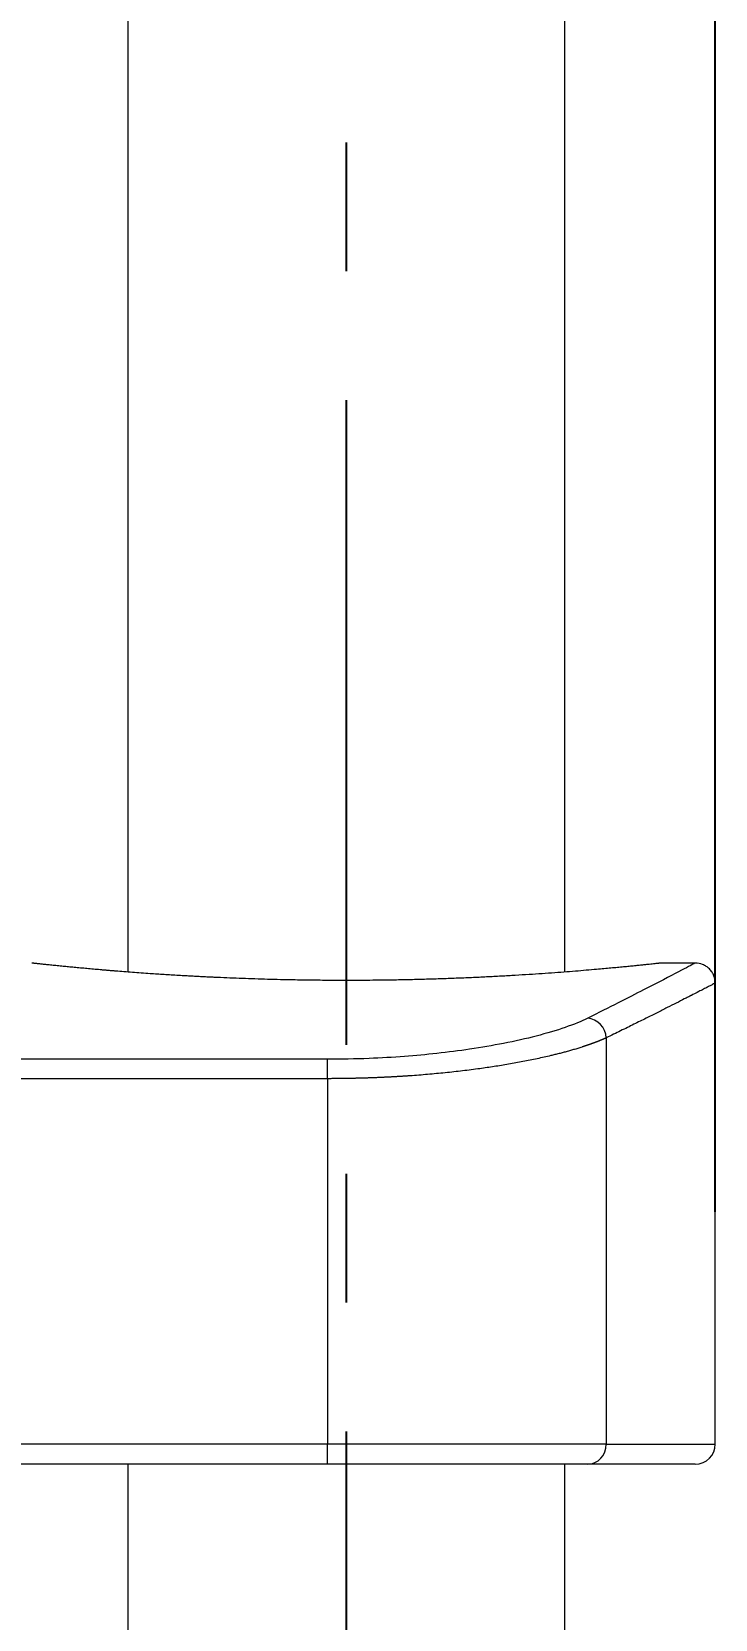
# Model space of a CAD drawing. Header units: millimetres. Extents: x 17284 to 19660, y -6011 to -2651.
# Drawn here: x 17982.3 to 18016, y -4238.3 to -4160.1 of the extents above; entities that cross this region are included whole.
import ezdxf

# ---------------------------------------------------------------- set-up
doc = ezdxf.new("R2010")
doc.units = ezdxf.units.MM
doc.linetypes.add('CENTERX2', pattern=[101.6, 63.5, -12.7, 12.7, -12.7])
doc.layers.add('CENTER', color=1, linetype='CENTERX2')
doc.layers.add('DIM', color=3, linetype='Continuous', lineweight=13)
doc.styles.get("Standard").update_dxf_attribs({"font": 'arial.ttf'})
doc.dimstyles.get("Standard").update_dxf_attribs({"dimtxt": 0.18, "dimasz": 0.18, "dimexe": 0.18, "dimexo": 0.0625, "dimgap": 0.09, "dimtad": 0, "dimtih": 1, "dimtoh": 1, "dimdec": 1, "dimdsep": 46, "dimtxsty": 'Standard', "dimcen": 0.09, "dimadec": 0, "dimazin": 0, "dimtfac": 1, "dimtdec": 1, "dimtofl": 0, "dimtmove": 0, "dimatfit": 3, "dimfxl": 1, "dimtolj": 1, "dimtzin": 0, "dimarcsym": 0})

# ---------------------------------------------------------------- blocks, each defined once
blk = doc.blocks.new('*D113')
at = {"layer": 'Defpoints', "color": 0, "transparency": 16777216}
for p in [(17984.973, -3879.358, 0), (17740.521, -4555.632), (17984.973, -4555.632)]:
    blk.add_point(p, dxfattribs=at)
at = {"layer": 'DIM', "color": 0, "lineweight": -2, "transparency": 16777216}
for p, q in [((17984.911, -3879.358), (17740.341, -3879.358)), ((17740.521, -3897.358), (17740.521, -4203.305)), ((17740.521, -4537.632), (17740.521, -4231.686)), ((17984.911, -4555.632), (17740.341, -4555.632))]:
    blk.add_line(p, q, dxfattribs=at)
at = {"layer": 'DIM', "color": 0, "transparency": 16777216}
for points in [[(17737.521, -3897.358), (17743.521, -3897.358), (17740.521, -3879.358)], [(17737.521, -4537.632), (17743.521, -4537.632), (17740.521, -4555.632)]]:
    blk.add_solid(points, dxfattribs=at)
at = {"layer": 'DIM', "color": 0, "transparency": 16777216, "insert": (17740.521, -4217.495), "char_height": 18, "attachment_point": 5}
blk.add_mtext('\\A1;692', dxfattribs=at)
blk = doc.blocks.new('*D119')
at = {"layer": 'Defpoints', "color": 0, "transparency": 16777216}
for p in [(18015.983, -4151), (17866.097, -4218.315, 0), (18015.983, -4218.315)]:
    blk.add_point(p, dxfattribs=at)
at = {"layer": 'DIM', "color": 0, "lineweight": -2, "transparency": 16777216}
for p, q in [((17866.097, -4218.252), (17866.097, -4150.82)), ((17884.097, -4151), (17917.033, -4151)), ((17997.983, -4151), (17965.047, -4151)), ((18015.983, -4218.252), (18015.983, -4150.82))]:
    blk.add_line(p, q, dxfattribs=at)
at = {"layer": 'DIM', "color": 0, "transparency": 16777216}
for points in [[(17884.097, -4148), (17884.097, -4154), (17866.097, -4151)], [(17997.983, -4148), (17997.983, -4154), (18015.983, -4151)]]:
    blk.add_solid(points, dxfattribs=at)
at = {"layer": 'DIM', "color": 0, "transparency": 16777216, "insert": (17941.04, -4151), "char_height": 18, "attachment_point": 5}
blk.add_mtext('\\A1;150', dxfattribs=at)

msp = doc.modelspace()

# ---------------------------------------------------------------- linework, layer by layer
at = {"linetype": 'Continuous', "lineweight": 18, "extrusion": (-1, -2.22045e-16, -3.42573e-11)}
for p, q in [((17987.046, -4080.705, 0), (17987.046, -4206.449, 0)), ((18008.569, -4206.449, 0), (18008.569, -4080.705, 0)), ((18015.053, -4206.006), (18013.307, -4206.006, 0)), ((18015.983, -4229.701), (18015.983, -4206.948)), ((17996.876, -4230.688, 0), (17885.114, -4230.688, 0)), ((17987.046, -4230.688, 0), (17987.046, -4357.238, 0)), ((18009.699, -4230.688), (17996.876, -4230.688, 0)), ((18008.569, -4357.238, 0), (18008.569, -4230.688, 0)), ((18014.996, -4230.688), (18009.699, -4230.688))]:
    msp.add_line(p, q, dxfattribs=at)
at = {"linetype": 'Continuous', "lineweight": 13, "extrusion": (-1, -2.22045e-16, -3.42573e-11)}
for p, q in [((18010.615, -4209.689, 0), (18010.615, -4229.701)), ((17996.876, -4210.746, 0), (17885.114, -4210.746, 0)), ((17996.876, -4211.7, 0), (17996.876, -4210.746, 0)), ((17996.876, -4211.7, 0), (17885.114, -4211.7, 0)), ((17996.876, -4211.7, 0), (17996.876, -4229.701, 0)), ((17996.876, -4229.701, 0), (17885.114, -4229.701, 0)), ((17996.876, -4230.688, 0), (17996.876, -4229.701, 0)), ((18010.615, -4229.701), (17996.876, -4229.701, 0)), ((18010.615, -4229.701), (18015.983, -4229.701))]:
    msp.add_line(p, q, dxfattribs=at)
at = {"linetype": 'Continuous', "lineweight": 18}
msp.add_arc((18014.996, -4229.701, 0), 0.987, 270, 0, dxfattribs=at)
at = {"linetype": 'Continuous', "lineweight": 13}
for centre, major_axis, ratio, start_param, end_param in [((18009.699, -4209.689, 0), (0.438, -0.885), 0.912405, 1.146866, 2.644829), ((18009.699, -4229.701), (0, -0.987), 0.927808, 0, 1.570796)]:
    msp.add_ellipse(centre, major_axis=major_axis, ratio=ratio, start_param=start_param, end_param=end_param, dxfattribs=at)
at = {"linetype": 'Continuous', "lineweight": 18}
for points, knots in [([(18013.307, -4206.006, 0), (18013.307, -4206.006, 0), (18013.307, -4206.006, 0), (18013.307, -4206.006, 0), (18013.307, -4206.006, 0), (18013.307, -4206.006, 0), (18013.306, -4206.006, 0), (18013.306, -4206.007, 0), (18013.305, -4206.007, 0), (18013.305, -4206.007, 0), (18013.304, -4206.007, 0), (18013.303, -4206.007, 0), (18013.302, -4206.007, 0), (18013.301, -4206.007, 0), (18013.3, -4206.007, 0), (18013.299, -4206.007, 0), (18013.298, -4206.007, 0), (18013.296, -4206.008, 0), (18013.295, -4206.008, 0), (18013.293, -4206.008, 0), (18013.292, -4206.008, 0), (18013.29, -4206.008, 0), (18013.288, -4206.008, 0), (18013.286, -4206.009, 0), (18013.284, -4206.009, 0), (18013.282, -4206.009, 0), (18013.28, -4206.009, 0), (18013.278, -4206.01, 0), (18013.276, -4206.01, 0), (18013.273, -4206.01, 0), (18013.271, -4206.01, 0), (18013.268, -4206.011, 0), (18013.266, -4206.011, 0), (18013.263, -4206.011, 0), (18013.26, -4206.012, 0), (18013.257, -4206.012, 0), (18013.254, -4206.012, 0), (18013.251, -4206.013, 0), (18013.248, -4206.013, 0), (18013.245, -4206.013, 0), (18013.241, -4206.014, 0), (18013.238, -4206.014, 0), (18013.234, -4206.014, 0), (18013.231, -4206.015, 0), (18013.227, -4206.015, 0), (18013.223, -4206.016, 0), (18013.219, -4206.016, 0), (18013.216, -4206.016, 0), (18013.212, -4206.017, 0), (18013.207, -4206.017, 0), (18013.203, -4206.018, 0), (18013.199, -4206.018, 0), (18013.194, -4206.019, 0), (18013.19, -4206.019, 0), (18013.185, -4206.02, 0), (18013.181, -4206.02, 0), (18013.176, -4206.021, 0), (18013.171, -4206.021, 0), (18013.166, -4206.022, 0), (18013.161, -4206.022, 0), (18013.156, -4206.023, 0), (18013.151, -4206.024, 0), (18013.146, -4206.024, 0), (18013.14, -4206.025, 0), (18013.135, -4206.025, 0), (18013.13, -4206.026, 0), (18013.124, -4206.026, 0), (18013.118, -4206.027, 0), (18013.112, -4206.028, 0), (18013.107, -4206.028, 0), (18013.101, -4206.029, 0), (18013.095, -4206.03, 0), (18013.089, -4206.03, 0), (18013.082, -4206.031, 0), (18013.076, -4206.032, 0), (18013.07, -4206.032, 0), (18013.03, -4206.037, 0), (18012.948, -4206.045, 0), (18012.807, -4206.061, 0), (18012.642, -4206.078, 0), (18012.454, -4206.098, 0), (18012.242, -4206.12, 0), (18012.006, -4206.144, 0), (18011.748, -4206.169, 0), (18011.468, -4206.197, 0), (18011.167, -4206.226, 0), (18010.845, -4206.256, 0), (18010.503, -4206.287, 0), (18010.102, -4206.323, 0), (18009.635, -4206.363, 0), (18009.095, -4206.408, 0), (18008.524, -4206.452, 0), (18007.925, -4206.497, 0), (18007.298, -4206.541, 0), (18006.644, -4206.583, 0), (18005.964, -4206.625, 0), (18005.26, -4206.664, 0), (18004.533, -4206.701, 0), (18003.786, -4206.735, 0), (18003.02, -4206.765, 0), (18002.245, -4206.792, 0), (18001.462, -4206.815, 0), (18000.673, -4206.833, 0), (17999.941, -4206.846, 0), (17999.268, -4206.854, 0), (17998.657, -4206.859, 0), (17998.044, -4206.862, 0), (17997.332, -4206.861, 0), (17996.523, -4206.857, 0), (17995.62, -4206.845, 0), (17994.809, -4206.83, 0), (17994.088, -4206.813, 0), (17993.457, -4206.794, 0), (17992.834, -4206.774, 0), (17992.219, -4206.75, 0), (17991.731, -4206.73, 0), (17991.364, -4206.713, 0), (17991.115, -4206.702, 0), (17990.869, -4206.69, 0), (17990.624, -4206.677, 0), (17990.382, -4206.665, 0), (17990.142, -4206.652, 0), (17989.86, -4206.636, 0), (17989.539, -4206.618, 0), (17989.18, -4206.596, 0), (17988.829, -4206.574, 0), (17988.483, -4206.552, 0), (17988.105, -4206.526, 0), (17987.698, -4206.497, 0), (17987.266, -4206.466, 0), (17986.85, -4206.434, 0), (17986.522, -4206.408, 0), (17986.273, -4206.387, 0), (17986.098, -4206.373, 0), (17985.925, -4206.358, 0), (17985.755, -4206.344, 0), (17985.588, -4206.329, 0), (17985.424, -4206.315, 0), (17985.263, -4206.301, 0), (17985.105, -4206.286, 0), (17984.945, -4206.272, 0), (17984.785, -4206.257, 0), (17984.627, -4206.242, 0), (17984.474, -4206.228, 0), (17984.326, -4206.214, 0), (17984.184, -4206.201, 0), (17984.047, -4206.187, 0), (17983.916, -4206.174, 0), (17983.779, -4206.161, 0), (17983.638, -4206.147, 0), (17983.494, -4206.132, 0), (17983.356, -4206.118, 0), (17983.227, -4206.105, 0), (17983.106, -4206.092, 0), (17982.994, -4206.08, 0), (17982.889, -4206.069, 0), (17982.793, -4206.059, 0), (17982.705, -4206.05, 0), (17982.626, -4206.041, 0), (17982.555, -4206.033, 0), (17982.509, -4206.028, 0), (17982.483, -4206.025, 0), (17982.471, -4206.024, 0), (17982.46, -4206.023, 0), (17982.449, -4206.022, 0), (17982.439, -4206.021, 0), (17982.429, -4206.02, 0), (17982.42, -4206.019, 0), (17982.41, -4206.018, 0), (17982.402, -4206.017, 0), (17982.393, -4206.016, 0), (17982.385, -4206.015, 0), (17982.378, -4206.014, 0), (17982.37, -4206.013, 0), (17982.364, -4206.013, 0), (17982.357, -4206.012, 0), (17982.351, -4206.011, 0), (17982.346, -4206.011, 0), (17982.34, -4206.01, 0), (17982.335, -4206.009, 0), (17982.331, -4206.009, 0), (17982.327, -4206.008, 0), (17982.323, -4206.008, 0), (17982.32, -4206.008, 0), (17982.317, -4206.007, 0), (17982.314, -4206.007, 0), (17982.312, -4206.007, 0), (17982.31, -4206.007, 0), (17982.309, -4206.007, 0), (17982.308, -4206.006, 0), (17982.308, -4206.006, 0), (17982.307, -4206.006, 0), (17982.307, -4206.006, 0)], [0, 0, 0, 0, 0.000563, 0.001321, 0.002079, 0.002837, 0.003594, 0.004352, 0.005109, 0.005867, 0.006624, 0.00738, 0.008137, 0.008894, 0.00965, 0.010406, 0.011162, 0.011918, 0.012674, 0.01343, 0.014185, 0.014941, 0.015696, 0.016451, 0.017206, 0.017961, 0.018716, 0.019471, 0.020225, 0.02098, 0.021734, 0.022489, 0.023243, 0.023997, 0.024751, 0.025506, 0.02626, 0.027014, 0.027768, 0.028521, 0.029275, 0.030029, 0.030783, 0.031537, 0.03229, 0.033044, 0.033798, 0.034552, 0.035305, 0.036059, 0.036813, 0.037566, 0.03832, 0.039074, 0.039827, 0.040581, 0.041335, 0.042089, 0.042842, 0.043596, 0.04435, 0.045104, 0.045858, 0.046612, 0.047366, 0.04812, 0.048875, 0.049629, 0.050383, 0.051138, 0.051892, 0.052647, 0.053402, 0.054156, 0.054911, 0.055666, 0.056422, 0.068856, 0.081269, 0.093678, 0.106103, 0.118756, 0.131396, 0.144041, 0.156712, 0.169315, 0.181905, 0.194502, 0.207126, 0.223799, 0.240447, 0.257118, 0.273744, 0.290344, 0.306962, 0.323716, 0.340442, 0.357186, 0.374042, 0.39087, 0.407718, 0.424263, 0.440786, 0.457334, 0.469909, 0.482468, 0.495031, 0.507617, 0.526263, 0.54487, 0.563502, 0.576919, 0.590312, 0.603706, 0.617124, 0.630592, 0.636231, 0.641867, 0.647503, 0.65314, 0.658781, 0.664426, 0.670078, 0.67887, 0.687652, 0.696432, 0.705216, 0.71401, 0.725927, 0.737804, 0.749657, 0.761503, 0.766947, 0.772411, 0.777896, 0.783404, 0.788937, 0.794497, 0.800084, 0.805701, 0.81135, 0.817464, 0.823544, 0.829594, 0.835616, 0.841611, 0.847581, 0.85353, 0.859458, 0.866942, 0.874485, 0.882093, 0.88977, 0.897279, 0.904712, 0.9123, 0.919901, 0.927519, 0.935159, 0.942826, 0.950523, 0.952129, 0.953734, 0.955338, 0.956942, 0.958544, 0.960145, 0.961746, 0.963345, 0.964944, 0.966542, 0.96814, 0.969737, 0.971333, 0.972928, 0.974523, 0.976118, 0.977712, 0.979305, 0.980898, 0.982491, 0.984084, 0.985676, 0.987268, 0.98886, 0.990451, 0.992043, 0.993634, 0.995226, 0.996817, 0.998408, 1, 1, 1, 1]), ([(18015.983, -4206.997), (18015.982, -4206.868), (18015.948, -4206.682), (18015.828, -4206.45), (18015.7, -4206.292), (18015.542, -4206.163), (18015.311, -4206.043), (18015.125, -4206.008), (18014.996, -4206.006)], [0, 0, 0, 0, 0.239293, 0.368179, 0.499836, 0.631517, 0.760472, 1, 1, 1, 1]), ([(18015.983, -4206.993), (18015.983, -4206.993), (18015.983, -4206.993), (18015.983, -4206.993), (18015.983, -4206.993), (18015.983, -4206.993), (18015.983, -4206.993), (18015.983, -4206.993), (18015.983, -4206.993), (18015.983, -4206.993), (18015.983, -4206.993), (18015.978, -4206.996), (18015.943, -4207.014), (18015.859, -4207.057), (18015.734, -4207.122), (18015.567, -4207.208), (18015.358, -4207.316), (18015.106, -4207.444), (18014.898, -4207.551), (18014.772, -4207.615), (18014.748, -4207.627), (18014.736, -4207.633), (18014.731, -4207.636), (18014.728, -4207.637), (18014.727, -4207.638), (18014.727, -4207.638), (18014.727, -4207.638), (18014.727, -4207.638), (18014.727, -4207.638), (18014.727, -4207.638), (18014.727, -4207.638), (18014.726, -4207.638), (18014.726, -4207.639), (18014.697, -4207.653), (18014.611, -4207.697), (18014.4, -4207.804), (18014.07, -4207.972, 0), (18013.624, -4208.198, 0), (18013.127, -4208.447, 0), (18012.58, -4208.721, 0), (18011.981, -4209.018, 0), (18011.329, -4209.34, 0), (18010.859, -4209.57, 0), (18010.615, -4209.689, 0)], [0, 0, 0, 0, 0.000014, 0.000022, 0.000026, 0.000026, 0.000029, 0.000029, 0.000155, 0.000407, 0.000911, 0.033139, 0.097597, 0.162054, 0.226512, 0.290969, 0.355426, 0.419884, 0.484341, 0.492398, 0.496427, 0.498441, 0.499448, 0.499952, 0.499983, 0.499999, 0.500007, 0.500011, 0.500011, 0.500015, 0.500015, 0.500078, 0.500204, 0.500455, 0.51657, 0.548798, 0.613256, 0.677713, 0.742171, 0.806628, 0.871085, 0.935543, 1, 1, 1, 1])]:
    msp.add_open_spline(points, degree=3, knots=knots, dxfattribs=at)
at = {"linetype": 'Continuous', "lineweight": 13}
for points, knots in [([(18014.996, -4206.006), (18014.996, -4206.006), (18014.92, -4206.046), (18014.301, -4206.372, 0), (18012.578, -4207.269, 0), (18010.772, -4208.187, 0), (18009.699, -4208.721, 0)], [0, 0, 0, 0, 0.106673, 0.390006, 0.689073, 1, 1, 1, 1]), ([(18009.699, -4208.721, 0), (18009.393, -4208.873, 0), (18008.658, -4209.175, 0), (18007.238, -4209.599, 0), (18005.633, -4209.962, 0), (18003.97, -4210.248, 0), (18002.319, -4210.461, 0), (18000.653, -4210.616, 0), (17998.844, -4210.72, 0), (17997.561, -4210.746, 0), (17996.876, -4210.746, 0)], [0, 0, 0, 0, 0.151243, 0.296698, 0.432168, 0.555473, 0.665236, 0.768024, 0.875969, 1, 1, 1, 1]), ([(18010.615, -4209.689, 0), (18010.611, -4209.691, 0), (18010.602, -4209.695, 0), (18010.588, -4209.701, 0), (18010.575, -4209.708, 0), (18010.561, -4209.714, 0), (18010.548, -4209.72, 0), (18010.534, -4209.726, 0), (18010.521, -4209.732, 0), (18010.507, -4209.738, 0), (18010.494, -4209.744, 0), (18010.48, -4209.75, 0), (18010.467, -4209.755, 0), (18010.453, -4209.761, 0), (18010.44, -4209.767, 0), (18010.427, -4209.773, 0), (18010.413, -4209.778, 0), (18010.4, -4209.784, 0), (18010.387, -4209.789, 0), (18010.374, -4209.795, 0), (18010.361, -4209.8, 0), (18010.347, -4209.806, 0), (18010.334, -4209.811, 0), (18010.321, -4209.817, 0), (18010.308, -4209.822, 0), (18010.296, -4209.827, 0), (18010.283, -4209.833, 0), (18010.27, -4209.838, 0), (18010.257, -4209.843, 0), (18010.244, -4209.848, 0), (18010.232, -4209.853, 0), (18010.219, -4209.858, 0), (18010.207, -4209.863, 0), (18010.194, -4209.868, 0), (18010.182, -4209.873, 0), (18010.169, -4209.878, 0), (18010.157, -4209.882, 0), (18010.145, -4209.887, 0), (18010.133, -4209.892, 0), (18010.12, -4209.897, 0), (18010.108, -4209.901, 0), (18010.096, -4209.906, 0), (18010.084, -4209.91, 0), (18010.073, -4209.915, 0), (18010.061, -4209.919, 0), (18010.049, -4209.924, 0), (18010.038, -4209.928, 0), (18010.026, -4209.932, 0), (18010.015, -4209.937, 0), (18010.003, -4209.941, 0), (18009.992, -4209.945, 0), (18009.981, -4209.949, 0), (18009.97, -4209.953, 0), (18009.959, -4209.957, 0), (18009.948, -4209.961, 0), (18009.937, -4209.965, 0), (18009.926, -4209.969, 0), (18009.915, -4209.973, 0), (18009.905, -4209.977, 0), (18009.894, -4209.981, 0), (18009.884, -4209.985, 0), (18009.873, -4209.988, 0), (18009.863, -4209.992, 0), (18009.853, -4209.996, 0), (18009.843, -4209.999, 0), (18009.833, -4210.003, 0), (18009.823, -4210.006, 0), (18009.813, -4210.01, 0), (18009.803, -4210.013, 0), (18009.794, -4210.017, 0), (18009.784, -4210.02, 0), (18009.775, -4210.023, 0), (18009.766, -4210.027, 0), (18009.756, -4210.03, 0), (18009.747, -4210.033, 0), (18009.738, -4210.036, 0), (18009.73, -4210.039, 0), (18009.721, -4210.042, 0), (18009.712, -4210.045, 0), (18009.704, -4210.048, 0), (18009.695, -4210.051, 0), (18009.687, -4210.054, 0), (18009.679, -4210.057, 0), (18009.67, -4210.059, 0), (18009.662, -4210.062, 0), (18009.655, -4210.065, 0), (18009.647, -4210.067, 0), (18009.639, -4210.07, 0), (18009.632, -4210.073, 0), (18009.624, -4210.075, 0), (18009.617, -4210.078, 0), (18009.61, -4210.08, 0), (18009.602, -4210.082, 0), (18009.595, -4210.085, 0), (18009.589, -4210.087, 0), (18009.582, -4210.089, 0), (18009.575, -4210.092, 0), (18009.569, -4210.094, 0), (18009.562, -4210.096, 0), (18009.556, -4210.098, 0), (18009.55, -4210.1, 0), (18009.544, -4210.102, 0), (18009.538, -4210.104, 0), (18009.532, -4210.106, 0), (18009.527, -4210.108, 0), (18009.521, -4210.11, 0), (18009.516, -4210.111, 0), (18009.51, -4210.113, 0), (18009.505, -4210.115, 0), (18009.5, -4210.116, 0), (18009.495, -4210.118, 0), (18009.49, -4210.12, 0), (18009.486, -4210.121, 0), (18009.481, -4210.123, 0), (18009.477, -4210.124, 0), (18009.473, -4210.125, 0), (18009.468, -4210.127, 0), (18009.464, -4210.128, 0), (18009.461, -4210.129, 0), (18009.457, -4210.131, 0), (18009.453, -4210.132, 0), (18009.45, -4210.133, 0), (18009.446, -4210.134, 0), (18009.443, -4210.135, 0), (18009.44, -4210.136, 0), (18009.437, -4210.137, 0), (18009.434, -4210.138, 0), (18009.431, -4210.139, 0), (18009.429, -4210.14, 0), (18009.426, -4210.14, 0), (18009.424, -4210.141, 0), (18009.422, -4210.142, 0), (18009.42, -4210.143, 0), (18009.384, -4210.154, 0), (18009.316, -4210.176, 0), (18009.212, -4210.208, 0), (18009.109, -4210.239, 0), (18009.005, -4210.27, 0), (18008.902, -4210.3, 0), (18008.798, -4210.329, 0), (18008.695, -4210.358, 0), (18008.592, -4210.386, 0), (18008.489, -4210.413, 0), (18008.387, -4210.44, 0), (18008.286, -4210.466, 0), (18008.185, -4210.492, 0), (18008.086, -4210.517, 0), (18007.987, -4210.541, 0), (18007.702, -4210.609, 0), (18007.222, -4210.718, 0), (18006.522, -4210.859, 0), (18005.814, -4210.988, 0), (18005.103, -4211.104, 0), (18004.35, -4211.214, 0), (18003.546, -4211.317, 0), (18002.686, -4211.412, 0), (18001.819, -4211.494, 0), (18001.21, -4211.541, 0), (18000.871, -4211.565, 0), (18000.802, -4211.569, 0), (18000.733, -4211.574, 0), (18000.663, -4211.578, 0), (18000.594, -4211.583, 0), (18000.524, -4211.587, 0), (18000.455, -4211.592, 0), (18000.385, -4211.596, 0), (18000.316, -4211.6, 0), (18000.246, -4211.604, 0), (18000.176, -4211.608, 0), (18000.106, -4211.612, 0), (18000.037, -4211.616, 0), (17999.967, -4211.619, 0), (17999.897, -4211.623, 0), (17999.827, -4211.626, 0), (17999.757, -4211.63, 0), (17999.687, -4211.633, 0), (17999.617, -4211.636, 0), (17999.547, -4211.64, 0), (17999.477, -4211.643, 0), (17999.406, -4211.646, 0), (17999.336, -4211.649, 0), (17999.266, -4211.652, 0), (17999.196, -4211.654, 0), (17999.126, -4211.657, 0), (17999.055, -4211.66, 0), (17998.985, -4211.662, 0), (17998.915, -4211.665, 0), (17998.844, -4211.667, 0), (17998.774, -4211.669, 0), (17998.704, -4211.672, 0), (17998.633, -4211.674, 0), (17998.563, -4211.676, 0), (17998.493, -4211.678, 0), (17998.422, -4211.68, 0), (17998.352, -4211.681, 0), (17998.281, -4211.683, 0), (17998.211, -4211.685, 0), (17998.141, -4211.686, 0), (17998.07, -4211.688, 0), (17998, -4211.689, 0), (17997.93, -4211.69, 0), (17997.859, -4211.692, 0), (17997.789, -4211.693, 0), (17997.718, -4211.694, 0), (17997.648, -4211.695, 0), (17997.578, -4211.696, 0), (17997.508, -4211.696, 0), (17997.437, -4211.697, 0), (17997.367, -4211.698, 0), (17997.297, -4211.698, 0), (17997.226, -4211.699, 0), (17997.156, -4211.699, 0), (17997.086, -4211.699, 0), (17997.016, -4211.7, 0), (17996.946, -4211.7, 0), (17996.899, -4211.7, 0), (17996.876, -4211.7, 0)], [0, 0, 0, 0, 0.002081, 0.004147, 0.006199, 0.008236, 0.01026, 0.012269, 0.014263, 0.016244, 0.01821, 0.020162, 0.0221, 0.024023, 0.025932, 0.027827, 0.029707, 0.031573, 0.033425, 0.035263, 0.037086, 0.038895, 0.040689, 0.04247, 0.044236, 0.045988, 0.047725, 0.049448, 0.051157, 0.052852, 0.054532, 0.056198, 0.05785, 0.059488, 0.061111, 0.06272, 0.064314, 0.065895, 0.067461, 0.069012, 0.07055, 0.072073, 0.073582, 0.075076, 0.076556, 0.078022, 0.079474, 0.080912, 0.082335, 0.083743, 0.085138, 0.086518, 0.087884, 0.089236, 0.090573, 0.091896, 0.093205, 0.094499, 0.095779, 0.097045, 0.098297, 0.099534, 0.100757, 0.101966, 0.10316, 0.10434, 0.105506, 0.106658, 0.107795, 0.108918, 0.110027, 0.111121, 0.112201, 0.113267, 0.114318, 0.115356, 0.116379, 0.117387, 0.118382, 0.119362, 0.120327, 0.121279, 0.122216, 0.123139, 0.124047, 0.124942, 0.125822, 0.126687, 0.127539, 0.128376, 0.129199, 0.130007, 0.130802, 0.131582, 0.132347, 0.133099, 0.133836, 0.134558, 0.135267, 0.135961, 0.136641, 0.137307, 0.137958, 0.138595, 0.139218, 0.139826, 0.14042, 0.141, 0.141566, 0.142117, 0.142654, 0.143177, 0.143685, 0.144179, 0.144659, 0.145125, 0.145576, 0.146013, 0.146436, 0.146844, 0.147238, 0.147618, 0.147983, 0.148335, 0.148671, 0.148994, 0.149302, 0.149596, 0.149876, 0.150142, 0.150393, 0.15063, 0.150852, 0.151061, 0.162019, 0.172797, 0.183393, 0.193808, 0.204041, 0.214092, 0.223962, 0.233651, 0.243158, 0.252484, 0.261628, 0.270591, 0.279372, 0.287972, 0.29639, 0.352604, 0.406575, 0.458308, 0.507804, 0.555068, 0.609813, 0.663494, 0.716121, 0.767701, 0.771762, 0.775821, 0.779878, 0.783933, 0.787986, 0.792037, 0.796085, 0.800132, 0.804177, 0.80822, 0.81226, 0.816299, 0.820336, 0.824371, 0.828403, 0.832434, 0.836463, 0.84049, 0.844514, 0.848537, 0.852558, 0.856577, 0.860594, 0.864609, 0.868622, 0.872633, 0.876642, 0.88065, 0.884655, 0.888659, 0.89266, 0.89666, 0.900657, 0.904653, 0.908647, 0.912639, 0.91663, 0.920618, 0.924604, 0.928589, 0.932572, 0.936553, 0.940532, 0.944509, 0.948484, 0.952458, 0.95643, 0.960399, 0.964368, 0.968334, 0.972298, 0.976261, 0.980222, 0.984181, 0.988139, 0.992094, 0.996048, 1, 1, 1, 1])]:
    msp.add_open_spline(points, degree=3, knots=knots, dxfattribs=at)
at = {"layer": 'CENTER', "ltscale": 0.5}
msp.add_line((17997.807, -4565.632), (17997.807, -3869.358), dxfattribs=at)

# ---------------------------------------------------------------- dimensions: what is measured, and where the dimension line sits
at = {"layer": 'DIM', "color": 3}
dim = msp.add_linear_dim(base=(17740.521, -4555.632), p1=(17984.973, -3879.358, 0), p2=(17984.973, -4555.632), angle=90, text='692', dimstyle='Standard', override={"dimtxt": 18, "dimasz": 18, "dimgap": 5}, dxfattribs=at)
dim.commit()
dim.dimension.update_dxf_attribs({"geometry": '*D113', "text_midpoint": (17740.521, -4217.495)})
dim = msp.add_linear_dim(base=(18015.983, -4151), p1=(17866.097, -4218.315, 0), p2=(18015.983, -4218.315), text='150', dimstyle='Standard', override={"dimtxt": 18, "dimasz": 18, "dimgap": 5}, dxfattribs=at)
dim.commit()
dim.dimension.update_dxf_attribs({"geometry": '*D119', "text_midpoint": (17941.04, -4151)})

doc.saveas('drawing.dxf')
